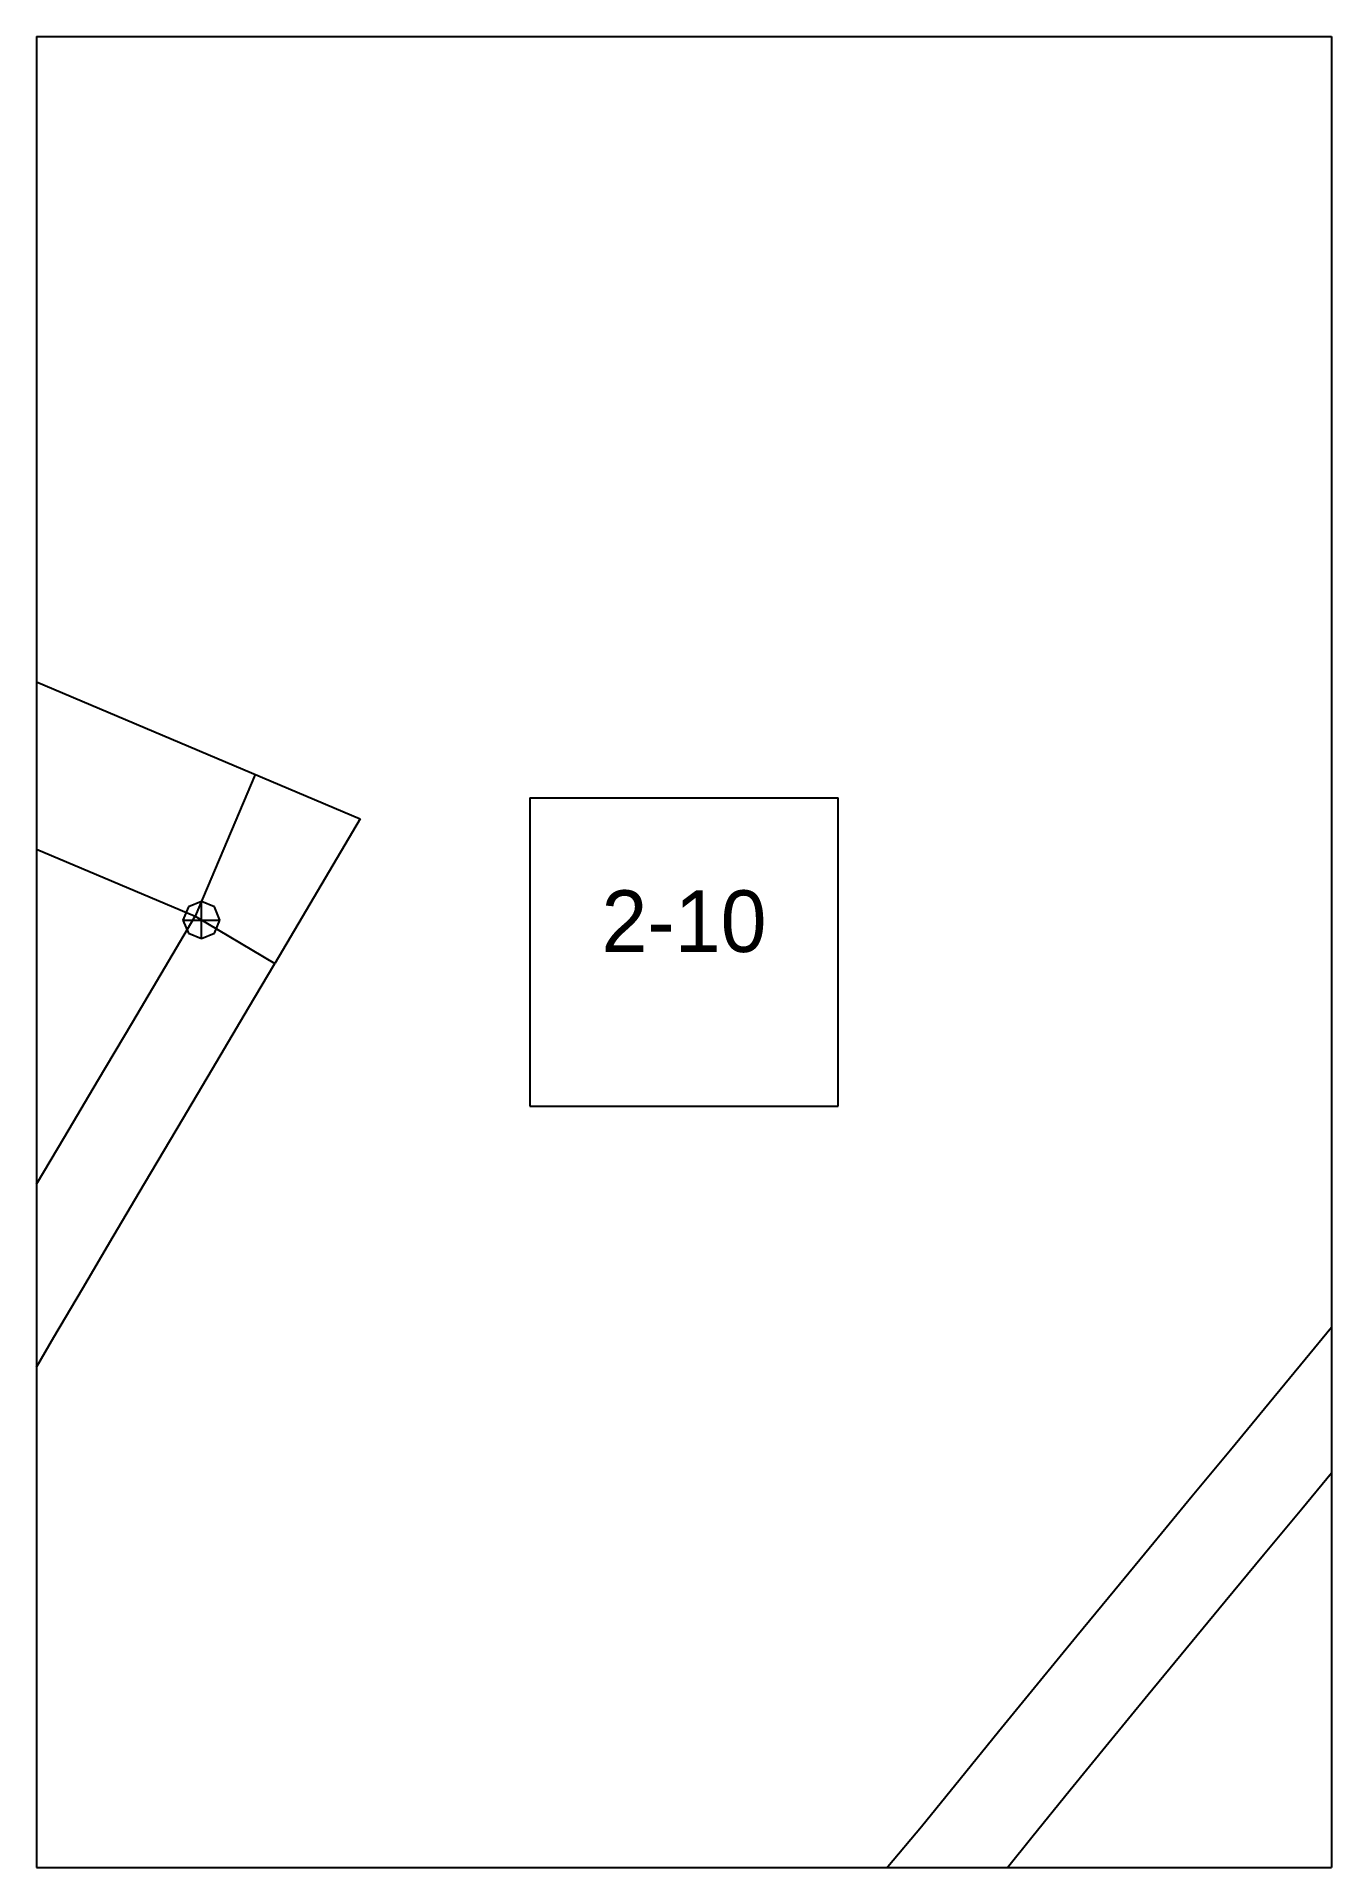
# Paper-space layout 'Plan 2-10' of a CAD drawing. Header units: metres, sheet in millimetres. Extents: x 0 to 210, y 0 to 297.
# The model-space entities are those that its viewports show. They can reach past a viewport. Long polylines and large blocks are cut down to what shows.
import ezdxf
from ezdxf.enums import TextEntityAlignment as Align

# ---------------------------------------------------------------- set-up
doc = ezdxf.new("R2010")
doc.units = ezdxf.units.M
for name, color, linetype in [('default', 7, 'Continuous'), ('TEXTLAYER', 7, 'Continuous'), ('VIEWPORTS', 7, 'Continuous')]:
    doc.layers.add(name, color=color, linetype=linetype)

msp = doc.modelspace()

# ---------------------------------------------------------------- linework, layer by layer
at = {"color": 9}
for p, q in [((1890, 0), (1890, -297)), ((1890, 0), (1890, -297)), ((2100, 0), (2100, -297)), ((2100, 0), (2100, -297)), ((1680, -297), (1890, -297)), ((1680, -297), (1890, -297)), ((1890, -297), (2100, -297)), ((1890, -297), (1890, -594)), ((1890, -297), (2100, -297)), ((1890, -297), (1890, -594)), ((2100, -297), (2310, -297)), ((2100, -297), (2100, -594)), ((2100, -297), (2310, -297)), ((2100, -297), (2100, -594)), ((1970, -420.5), (2020, -420.5)), ((1970, -420.5), (1970, -470.5)), ((2020, -470.5), (2020, -420.5)), ((1970, -470.5), (2020, -470.5)), ((1680, -594), (1890, -594)), ((1680, -594), (1890, -594)), ((1890, -594), (2100, -594)), ((1890, -594), (1890, -891)), ((1890, -594), (2100, -594)), ((1890, -594), (1890, -891)), ((2100, -594), (2310, -594)), ((2100, -594), (2100, -891)), ((2100, -594), (2310, -594)), ((2100, -594), (2100, -891))]:
    msp.add_line(p, q, dxfattribs=at)
at = {"layer": 'default', "color": 7, "linetype": 'Continuous'}
for p, q in [((1607.94, -282.16), (1942.47, -423.89)), ((1609.34, -309.9), (1915.71, -439.71)), ((1925.46, -416.69), (1915.71, -439.71)), ((1942.47, -423.89), (1928.62, -447.34)), ((1914.62, -438.19), (1913.74, -440.32)), ((1916.74, -437.32), (1914.62, -438.19)), ((1918.86, -438.19), (1916.74, -437.32)), ((1916.74, -443.32), (1916.74, -437.32)), ((1919.74, -440.32), (1918.86, -438.19)), ((1911.43, -446.94), (1915.71, -439.71)), ((1913.74, -440.32), (1919.74, -440.32)), ((1913.74, -440.32), (1914.62, -442.44)), ((1914.62, -442.44), (1916.74, -443.32)), ((1915.71, -439.71), (1928.62, -447.34)), ((1916.74, -443.32), (1918.86, -442.44)), ((1918.86, -442.44), (1919.74, -440.32)), ((1905.59, -456.81), (1911.43, -446.94)), ((1924.34, -454.58), (1928.62, -447.34)), ((1899.87, -466.48), (1905.59, -456.81)), ((1918.5, -464.45), (1924.34, -454.58)), ((1912.78, -474.11), (1918.5, -464.45)), ((1894.57, -475.44), (1899.87, -466.48)), ((1907.49, -483.07), (1912.78, -474.11)), ((1889.5, -484.03), (1894.57, -475.44)), ((1884.49, -492.54), (1889.5, -484.03)), ((1902.43, -491.64), (1907.49, -483.07)), ((1897.43, -500.13), (1902.43, -491.64)), ((1892.81, -508.01), (1897.43, -500.13)), ((2095.73, -511.58), (2101.97, -503.97)), ((1887.84, -516.54), (1892.81, -508.01)), ((2089.93, -518.63), (2095.73, -511.58)), ((2083.62, -526.26), (2089.93, -518.63)), ((2077.44, -533.74), (2083.62, -526.26)), ((2095.19, -535.81), (2101.5, -528.17)), ((2071.22, -541.27), (2077.44, -533.74)), ((2089.01, -543.29), (2095.19, -535.81)), ((2064.86, -548.97), (2071.22, -541.27)), ((2082.78, -550.83), (2089.01, -543.29)), ((2058.7, -556.44), (2064.86, -548.97)), ((2076.42, -558.52), (2082.78, -550.83)), ((2052.31, -564.23), (2058.7, -556.44)), ((2070.28, -565.98), (2076.42, -558.52)), ((2046.03, -571.94), (2052.31, -564.23)), ((2063.9, -573.75), (2070.28, -565.98)), ((2039.78, -579.65), (2046.03, -571.94)), ((2057.66, -581.41), (2063.9, -573.75)), ((2033.54, -587.38), (2039.78, -579.65)), ((2051.43, -589.09), (2057.66, -581.41)), ((2028.08, -593.83), (2033.54, -587.38)), ((2045.22, -596.79), (2051.43, -589.09)), ((2021.73, -601.58), (2028.08, -593.83))]:
    msp.add_line(p, q, dxfattribs=at)

# ---------------------------------------------------------------- texts
at = {"layer": 'TEXTLAYER', "color": 1}
msp.add_text('2-10', height=10, dxfattribs=at).set_placement((1995, -445.5), align=Align.CENTER)

psp = doc.layouts.new('Plan 2-10')

# ---------------------------------------------------------------- viewports
at = {"layer": 'VIEWPORTS'}
psp.add_viewport(center=(105, 148.5), size=(210, 297), view_center_point=(1995, -445.5), view_height=297, dxfattribs=at)

doc.saveas('drawing.dxf')
